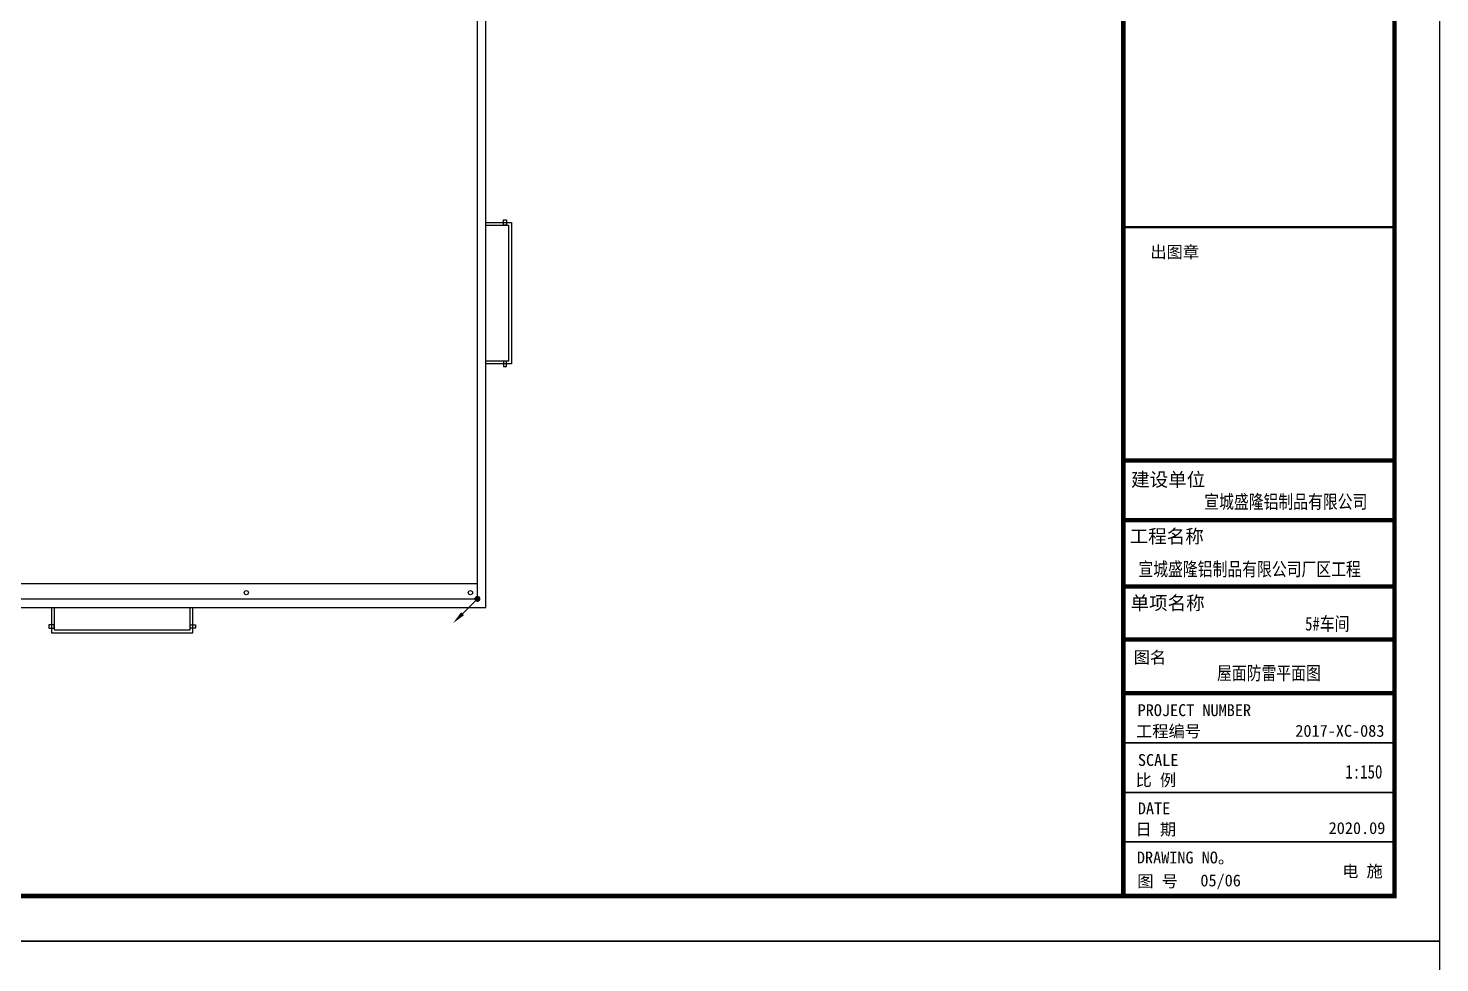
# Model space of a CAD drawing. Extents: x 1060579 to 1383165, y 581819 to 1037910.
# Drawn here: x 1305108 to 1354985, y 648259 to 681284 of the extents above; entities that cross this region are included whole.
import ezdxf

# ---------------------------------------------------------------- set-up
doc = ezdxf.new("R2010")
doc.units = 0
doc.header["$LTSCALE"] = 1000
doc.header["$MEASUREMENT"] = 0
for name, color, linetype in [('LWIRE', 4, 'Continuous'), ('PUB_TITLE', 4, 'Continuous'), ('TEXT', 143, 'Continuous'), ('卫浴', 7, 'Continuous'), ('图框', 7, 'Continuous'), ('落水管', 6, 'Continuous')]:
    doc.layers.add(name, color=color, linetype=linetype)
doc.styles.add('-黑体', font='simhei.ttf', dxfattribs={"width": 0.8})
doc.styles.get("Standard").update_dxf_attribs({"font": 'gbenor.shx', "bigfont": 'gbcbig.shx'})
doc.styles.add('宋体', font='')
doc.styles.add('黑体', font='simhei.ttf')
doc.styles.get('宋体').set_extended_font_data('NSimSun')

# ---------------------------------------------------------------- blocks, each defined once
blk = doc.blocks.new('$TelecSys$00000080')
for p, q in [((-0.7, -0.7), (0, 0)), ((0.104, 0.104), (0.104, 0.104)), ((-0.104, -0.104), (-0.104, -0.104))]:
    blk.add_line(p, q)
at = {"const_width": 0.142}
blk.add_lwpolyline([(0.071, 0, 1), (-0.071, 0, 1)], format="xyb", close=True, dxfattribs=at)
blk.add_solid([(-0.63, -0.77), (-0.77, -0.63), (-1.15, -1.15)])
at = {"width": 0.8, "flags": 9}
blk.add_attdef('A', (0, 0), '', height=0.00002, rotation=180, dxfattribs=at)
blk = doc.blocks.new('A$C31D40216')
at = {"layer": '图框', "color": 4}
for points, const_width in [([(74, 60000), (74, 0)], 148), ([(74, 14429), (9055, 14429)], 149), ([(74, 12453), (9058, 12453)], 149), ([(74, 10252), (9088, 10252)], 149), ([(74, 8496), (9088, 8496)], 149), ([(74, 6719), (9088, 6719)], 149), ([(74, 5071), (9088, 5071)], 60.5), ([(74, 3426), (9088, 3426)], 60.5), ([(74, 1793), (9088, 1793)], 60.5)]:
    blk.add_lwpolyline(points, dxfattribs=dict(at, const_width=const_width))
at = {"layer": '图框', "color": 0, "const_width": 75}
blk.add_lwpolyline([(74, 22160), (9088, 22160)], dxfattribs=at)
at = {"layer": 'TEXT', "color": 3, "style": '-黑体', "width": 0.8}
for s, height, p in [('宣城盛隆铝制品有限公司', 450.22, (2752, 12837)), ('宣城盛隆铝制品有限公司厂区工程', 450.22, (571, 10603)), ('5#车间', 450.2, (6092, 8794)), ('1:150', 450.2, (7429, 3890))]:
    blk.add_text(s, height=height, dxfattribs=at).set_placement(p)
at = {"layer": '图框', "color": 4}
for s, height, style, p in [('出图章', 394.4, '黑体', (967, 21139)), ('建设单位', 450, '黑体', (331, 13570)), ('工程名称', 450, '黑体', (282, 11692)), ('单项名称', 450, '黑体', (312, 9482)), ('图名', 394.4, '黑体', (415, 7709)), ('工程编号', 394.4, '黑体', (493, 5262)), ('2017-XC-083', 394.42, '宋体', (5770, 5275)), ('SCALE', 394.4, '黑体', (555, 4308)), ('比 例', 394.4, '黑体', (479, 3644)), ('DATE', 394.4, '黑体', (553, 2706)), ('日 期', 394.4, '黑体', (479, 2011)), ('2020.09', 394.4, '宋体', (6874, 2053)), ('DRAWING NO。', 394.42, '黑体', (522, 1078)), ('图 号', 394.4, '黑体', (535, 291))]:
    blk.add_text(s, height=height, dxfattribs=dict(at, style=style)).set_placement(p)
at = {"layer": '图框', "color": 0, "style": '黑体'}
blk.add_text('PROJECT NUMBER', height=394.42, dxfattribs=at).set_placement((546, 5959))
at = {"layer": '图框', "color": 3, "style": '宋体'}
blk.add_text('电 施', height=394.4, dxfattribs=at).set_placement((7323, 625))

msp = doc.modelspace()

# ---------------------------------------------------------------- linework, layer by layer
at = {"color": 8}
msp.add_line((1256979, 661662), (1320979, 661662), dxfattribs=at)
for points in [[(1256679, 704419), (1256679, 660819), (1321279, 660819), (1321279, 683119), (1304529, 683119), (1304529, 704419)], [(1256979, 704119), (1256979, 661119), (1320979, 661119), (1320979, 682819), (1304229, 682819), (1304229, 704119)]]:
    msp.add_lwpolyline(points, close=True, dxfattribs=at)
for points in [[(1321279, 674419), (1322179, 674419), (1322179, 669419), (1321279, 669419)], [(1321279, 674319), (1322079, 674319), (1322079, 669519), (1321279, 669519)], [(1305929, 660819), (1305929, 659919), (1310929, 659919), (1310929, 660819)], [(1306029, 660819), (1306029, 660019), (1310829, 660019), (1310829, 660819)]]:
    msp.add_lwpolyline(points, dxfattribs=at)
at = {"layer": 'PUB_TITLE'}
for points in [[(1236105, 649019), (1354985, 649019), (1354985, 716219), (1236105, 716219)], [(1236105, 581819), (1354985, 581819), (1354985, 649019), (1236105, 649019)]]:
    msp.add_lwpolyline(points, close=True, dxfattribs=at)
at = {"layer": 'PUB_TITLE', "const_width": 160}
msp.add_lwpolyline([(1240105, 650619), (1353385, 650619), (1353385, 714619), (1240105, 714619)], close=True, dxfattribs=at)
at = {"layer": '卫浴', "color": 8}
for centre in [(1312814, 661339), (1320733, 661339)]:
    msp.add_circle(centre, 75, dxfattribs=at)
at = {"layer": '落水管', "color": 8}
for points in [[(1322013, 674512), (1322013, 674319), (1321896, 674319), (1321896, 674512)], [(1322013, 669326), (1322013, 669519), (1321896, 669519), (1321896, 669326)], [(1305836, 660085), (1306029, 660085), (1306029, 660202), (1305836, 660202)], [(1311022, 660085), (1310829, 660085), (1310829, 660202), (1311022, 660202)]]:
    msp.add_lwpolyline(points, close=True, dxfattribs=at)

# ---------------------------------------------------------------- block references
at = {"xscale": 1.066666666666667, "yscale": 1.066666666666667, "zscale": 1.066666666666667}
msp.add_blockref('A$C31D40216', (1343726, 650619), dxfattribs=at)
at = {"layer": 'LWIRE', "xscale": 750, "yscale": 750, "zscale": 750}
msp.add_blockref('$TelecSys$00000080', (1320979, 661119), dxfattribs=at)

# ---------------------------------------------------------------- texts
at = {"layer": 'TEXT', "color": 3, "style": '-黑体', "width": 0.8}
msp.add_text('屋面防雷平面图', height=480.2, dxfattribs=at).set_placement((1347114, 658256))
at = {"layer": '图框', "color": 3, "style": '宋体'}
msp.add_text('05/06', height=420.7, dxfattribs=at).set_placement((1346526, 650958))

doc.saveas('drawing.dxf')
